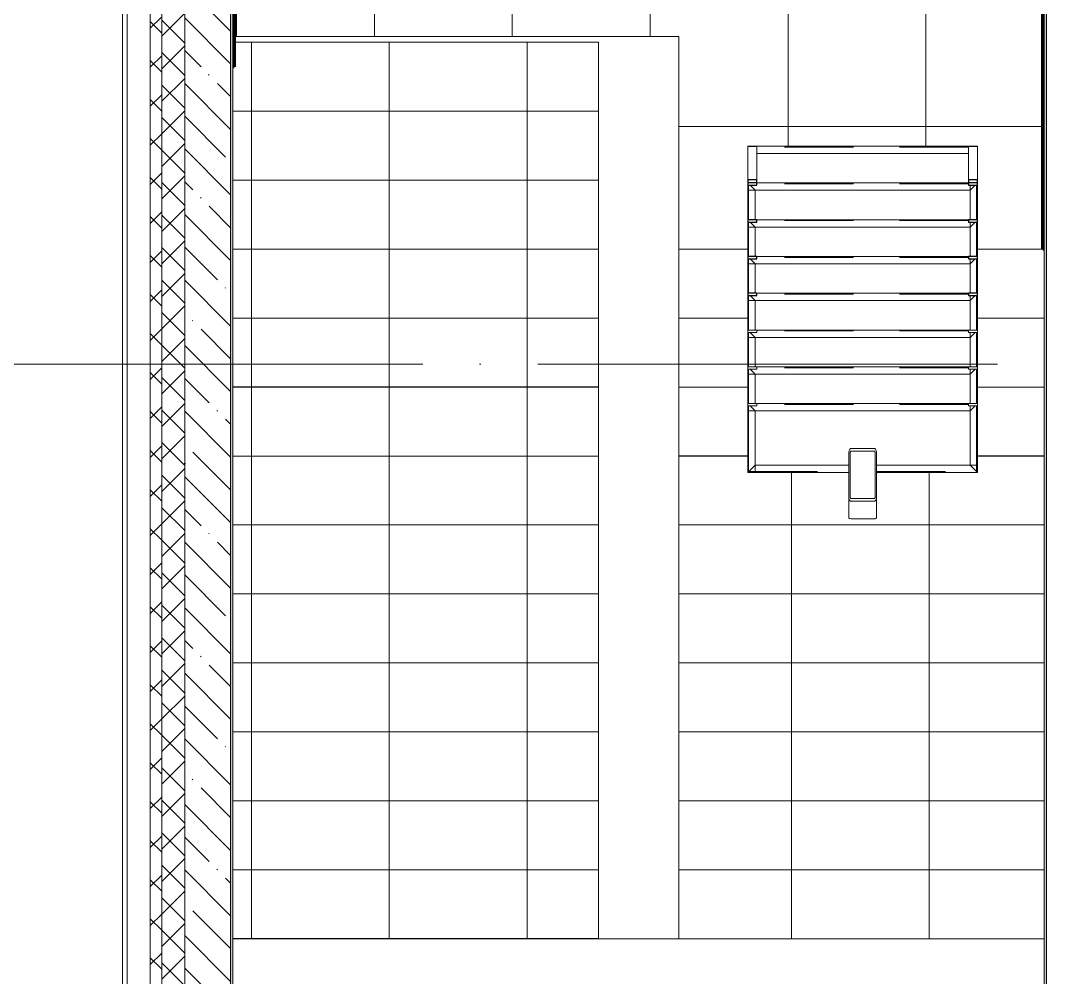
# Model space of a CAD drawing. Header units: millimetres. Extents: x 97 to 61947, y -4357 to 61202.
# Drawn here: x 42696 to 47160, y 1456 to 5620 of the extents above; entities that cross this region are included whole.
import ezdxf

# ---------------------------------------------------------------- set-up
doc = ezdxf.new("R2010")
doc.units = ezdxf.units.MM
for name, pattern in [('ADSK_Линия сетки', [2500, 2000, -250, 0, -250]), ('ADSK_Невидимые', [500, 300, -200]), ('ADSK_Невидимые_2_', [500, 300, -200])]:
    doc.linetypes.add(name, pattern=pattern)
for name, color, linetype, lineweight in [('A-FLOR-____-OTLN', 192, 'Continuous', 9), ('A-FLOR-____-PATT', 8, 'Continuous', 9), ('A-GENM-____-HDLN', 13, 'ADSK_Невидимые_2_', 9), ('A-GENM-____-MCUT', 13, 'Continuous', 9), ('A-GENM-____-OTLN', 13, 'Continuous', 9), ('A-WALL-____-MCUT', 113, 'Continuous', 9), ('A-WALL-____-PATT', 111, 'Continuous', 9), ('A-WALL-FNSH-MCUT', 113, 'Continuous', 9), ('I-WALL-____-OTLN', 2, 'Continuous', 9), ('S-GRID-____-OTLN', 1, 'Continuous', 9), ('S-STRS-____-OTLN', 31, 'Continuous', 9)]:
    doc.layers.add(name, color=color, linetype=linetype, lineweight=lineweight)
pattern_1 = [(270, (136700, 1625), (600, 4e-14), []), (0, (136700, 1625), (0, 600), [])]
pattern_2 = [(90, (140250, 5525), (-600, 4e-14), []), (180, (140250, 5525), (7e-14, -600), [])]

# ---------------------------------------------------------------- blocks, each defined once
blk = doc.blocks.new('ОМ_Труба_ГОСТ 8639-82 - ОМ_Труба_ГОСТ 8639-82-25160815-О_АИ_ПП_12_600_Целиком')
at = {"layer": 'A-GENM-____-OTLN', "color": 250}
for p, q in [((139399, 3757.4), (139501, 3757.4)), ((139390, 3545.6), (139390, 3740.2)), ((139396, 3740.2), (139396, 3545.6)), ((139501, 3745.9), (139399, 3745.9)), ((139504, 3545.6), (139504, 3740.2)), ((139510, 3740.2), (139510, 3545.6)), ((139390, 3545.6), (139390, 3456.4)), ((139399, 3539.8), (139501, 3539.8)), ((139501, 3528.4), (139399, 3528.4)), ((139510, 3456.4), (139510, 3545.6)), ((139501, 3451.7), (139399, 3451.7))]:
    blk.add_line(p, q, dxfattribs=at)
at = {"layer": 'A-GENM-____-OTLN', "color": 250, "flags": 128}
for points in [[(139390, 3740.2), (139390.2, 3743.5), (139390.7, 3746.8), (139391.5, 3749.7), (139392.6, 3752.3), (139394, 3754.5), (139395.6, 3756.1), (139397.2, 3757), (139399, 3757.4)], [(139501, 3757.4), (139502.8, 3757), (139504.4, 3756.1), (139506, 3754.5), (139507.4, 3752.3), (139508.5, 3749.7), (139509.3, 3746.8), (139509.8, 3743.5), (139510, 3740.2)], [(139399, 3745.9), (139398.4, 3745.8), (139397.9, 3745.5), (139397.3, 3744.9), (139396.9, 3744.2), (139396.5, 3743.4), (139396.2, 3742.4), (139396.1, 3741.3), (139396, 3740.2)], [(139504, 3740.2), (139503.9, 3741.3), (139503.8, 3742.4), (139503.5, 3743.4), (139503.1, 3744.2), (139502.7, 3744.9), (139502.1, 3745.5), (139501.6, 3745.8), (139501, 3745.9)], [(139399, 3528.4), (139397.2, 3528.7), (139395.6, 3529.7), (139394, 3531.3), (139392.6, 3533.4), (139391.5, 3536), (139390.7, 3539), (139390.2, 3542.2), (139390, 3545.6)], [(139396, 3545.6), (139396.1, 3544.5), (139396.2, 3543.4), (139396.5, 3542.4), (139396.9, 3541.5), (139397.3, 3540.8), (139397.9, 3540.3), (139398.4, 3540), (139399, 3539.8)], [(139510, 3545.6), (139509.8, 3542.2), (139509.3, 3539), (139508.5, 3536), (139507.4, 3533.4), (139506, 3531.3), (139504.4, 3529.7), (139502.8, 3528.7), (139501, 3528.4)], [(139501, 3539.8), (139501.6, 3540), (139502.1, 3540.3), (139502.7, 3540.8), (139503.1, 3541.5), (139503.5, 3542.4), (139503.8, 3543.4), (139503.9, 3544.5), (139504, 3545.6)]]:
    blk.add_lwpolyline(points, dxfattribs=at)
at = {"layer": 'A-GENM-____-OTLN', "color": 250}
for centre, start_param, end_param in [((139399, 3456.4), 0, 1.570796), ((139501, 3456.4), 1.570796, 3.141593)]:
    blk.add_ellipse(centre, major_axis=(-9, 0), ratio=0.524097, start_param=start_param, end_param=end_param, dxfattribs=at)
blk = doc.blocks.new('ОМ_Уголок_ГОСТ 8509-93 - ОМ_Уголок_ГОСТ 8509-93-25102386-О_АИ_ПП_12_600_Целиком')
at = {"layer": 'A-GENM-____-HDLN', "color": 250, "linetype": 'ADSK_Невидимые'}
for p, q in [((4, -4), (440, -4)), ((560, -4), (996, -4))]:
    blk.add_line(p, q, dxfattribs=at)
at = {"layer": 'A-GENM-____-OTLN', "color": 250}
for p, q in [((440, 0), (0, 0)), ((32, -32), (0, 0)), ((32, -32), (440, -32)), ((1000, 0), (560, 0)), ((560, -32), (1000, -32)), ((1000, -32), (1000, 0))]:
    blk.add_line(p, q, dxfattribs=at)
blk = doc.blocks.new('ОМ_Уголок_ГОСТ 8509-93 - ОМ_Уголок_ГОСТ 8509-93-V26-О_АИ_ПП_12_600_Целиком')
at = {"layer": 'A-GENM-____-HDLN', "color": 250, "linetype": 'ADSK_Невидимые'}
blk.add_line((40, -4), (960, -4), dxfattribs=at)
at = {"layer": 'A-GENM-____-OTLN', "color": 250}
for p, q in [((32, -32), (10, -10)), ((32, -32), (1000, -32)), ((960, 0), (40, 0)), ((1000, -32), (1000, -10))]:
    blk.add_line(p, q, dxfattribs=at)
blk = doc.blocks.new('ОМ_Уголок_ГОСТ 8509-93 - ОМ_Уголок_ГОСТ 8509-93-25102387-О_АИ_ПП_12_600_Целиком')
at = {"layer": 'A-GENM-____-HDLN', "color": 250, "linetype": 'ADSK_Невидимые'}
blk.add_line((10, -4), (296, -4), dxfattribs=at)
at = {"layer": 'A-GENM-____-OTLN', "color": 250}
for p, q in [((300, 0), (10, 0)), ((32, -32), (10, -10)), ((32, -32), (300, -32)), ((300, -32), (300, 0))]:
    blk.add_line(p, q, dxfattribs=at)
blk = doc.blocks.new('ОМ_Уголок_ГОСТ 8509-93 - ОМ_Уголок_ГОСТ 8509-93-V27-О_АИ_ПП_12_600_Целиком')
at = {"layer": 'A-GENM-____-HDLN', "color": 250, "linetype": 'ADSK_Невидимые'}
blk.add_line((4, -4), (290, -4), dxfattribs=at)
at = {"layer": 'A-GENM-____-OTLN', "color": 250}
for p, q in [((290, 0), (0, 0)), ((32, -32), (0, 0)), ((32, -32), (290, -32))]:
    blk.add_line(p, q, dxfattribs=at)
blk = doc.blocks.new('ОМ_Уголок_ГОСТ 8509-93 - ОМ_Уголок_ГОСТ 8509-93-V28-О_АИ_ПП_12_600_Целиком')
at = {"layer": 'A-GENM-____-HDLN', "color": 250, "linetype": 'ADSK_Невидимые'}
blk.add_line((10, -4), (160, -4), dxfattribs=at)
at = {"layer": 'A-GENM-____-OTLN', "color": 250}
for p, q in [((160, 0), (10, 0)), ((32, -32), (10, -10)), ((32, -32), (160, -32))]:
    blk.add_line(p, q, dxfattribs=at)
blk = doc.blocks.new('ОМ_Уголок_ГОСТ 8509-93 - ОМ_Уголок_ГОСТ 8509-93-V29-О_АИ_ПП_12_600_Целиком')
at = {"layer": 'A-GENM-____-HDLN', "color": 250, "linetype": 'ADSK_Невидимые'}
blk.add_line((140, -4), (290, -4), dxfattribs=at)
at = {"layer": 'A-GENM-____-OTLN', "color": 250}
for p, q in [((290, 0), (140, 0)), ((140, -32), (290, -32))]:
    blk.add_line(p, q, dxfattribs=at)
blk = doc.blocks.new('ОМ_Уголок_ГОСТ 8509-93 - ОМ_Уголок_ГОСТ 8509-93-V30-О_АИ_ПП_12_600_Целиком')
at = {"layer": 'A-GENM-____-HDLN', "color": 250, "linetype": 'ADSK_Невидимые'}
blk.add_line((40, -4), (960, -4), dxfattribs=at)
at = {"layer": 'A-GENM-____-OTLN', "color": 250}
for p, q in [((960, 0), (40, 0)), ((40, -32), (960, -32))]:
    blk.add_line(p, q, dxfattribs=at)
blk = doc.blocks.new('ОМ_Уголок_ГОСТ 8509-93 - ОМ_Уголок_ГОСТ 8509-93-V31-О_АИ_ПП_12_600_Целиком')
at = {"layer": 'A-GENM-____-HDLN', "color": 250, "linetype": 'ADSK_Невидимые'}
blk.add_line((157.7, -4), (160, -4), dxfattribs=at)
at = {"layer": 'A-GENM-____-OTLN', "color": 250}
for p, q in [((160, 0), (157.7, 0)), ((157.7, -32), (160, -32))]:
    blk.add_line(p, q, dxfattribs=at)
blk = doc.blocks.new('ОМ_Уголок_ГОСТ 8509-93 - ОМ_Уголок_ГОСТ 8509-93-V32-О_АИ_ПП_12_600_Целиком')
at = {"layer": 'A-GENM-____-HDLN', "color": 250, "linetype": 'ADSK_Невидимые'}
blk.add_line((140, -4), (142.3, -4), dxfattribs=at)
at = {"layer": 'A-GENM-____-OTLN', "color": 250}
for p, q in [((142.3, 0), (140, 0)), ((140, -32), (142.3, -32))]:
    blk.add_line(p, q, dxfattribs=at)
blk = doc.blocks.new('ОМ_Полоса_Трапеция прямоугольная_Прокат_ГОСТ 103-2006 - ОМ_Полоса_Трапеция прямоугольная_Прокат_ГОСТ 103-2006-25167889-О_АИ_ПП_12_600_Целиком')
at = {"layer": 'A-GENM-____-OTLN', "color": 250}
for p, q in [((137230, 54857.9), (137270, 54857.9)), ((137230, 54847.9), (137230, 54857.9)), ((137270, 54847.9), (137230, 54847.9)), ((137270, 54857.9), (137270, 54847.9))]:
    blk.add_line(p, q, dxfattribs=at)
blk = doc.blocks.new('ОМ_Полоса_Трапеция прямоугольная_Прокат_ГОСТ 103-2006 - ОМ_Полоса_Трапеция прямоугольная_Прокат_ГОСТ 103-2006-V12-О_АИ_ПП_12_600_Целиком')
at = {"layer": 'A-GENM-____-MCUT', "color": 130, "lineweight": 25}
for p, q in [((137270, 54377.9), (137230, 54377.9)), ((137230, 54377.9), (137230, 54367.9)), ((137270, 54367.9), (137270, 54377.9)), ((137230, 54367.9), (137270, 54367.9))]:
    blk.add_line(p, q, dxfattribs=at)
blk = doc.blocks.new('ОМ_Полоса_Трапеция прямоугольная_Прокат_ГОСТ 103-2006 - ОМ_Полоса_Трапеция прямоугольная_Прокат_ГОСТ 103-2006-V13-О_АИ_ПП_12_600_Целиком')
at = {"layer": 'A-GENM-____-MCUT', "color": 130, "lineweight": 25}
for p, q in [((137270, 54217.9), (137230, 54217.9)), ((137230, 54217.9), (137230, 54207.9)), ((137230, 54207.9), (137270, 54207.9)), ((137270, 54207.9), (137270, 54217.9))]:
    blk.add_line(p, q, dxfattribs=at)
blk = doc.blocks.new('ОМ_Полоса_Трапеция прямоугольная_Прокат_ГОСТ 103-2006 - ОМ_Полоса_Трапеция прямоугольная_Прокат_ГОСТ 103-2006-V14-О_АИ_ПП_12_600_Целиком')
at = {"layer": 'A-GENM-____-MCUT', "color": 130, "lineweight": 25}
for p, q in [((137270, 54057.9), (137230, 54057.9)), ((137230, 54057.9), (137230, 54047.9)), ((137230, 54047.9), (137270, 54047.9)), ((137270, 54047.9), (137270, 54057.9))]:
    blk.add_line(p, q, dxfattribs=at)
blk = doc.blocks.new('ОМ_Полоса_Трапеция прямоугольная_Прокат_ГОСТ 103-2006 - ОМ_Полоса_Трапеция прямоугольная_Прокат_ГОСТ 103-2006-V15-О_АИ_ПП_12_600_Целиком')
at = {"layer": 'A-GENM-____-MCUT', "color": 130, "lineweight": 25}
for p, q in [((137270, 53897.9), (137230, 53897.9)), ((137230, 53897.9), (137230, 53887.9)), ((137230, 53887.9), (137270, 53887.9)), ((137270, 53887.9), (137270, 53897.9))]:
    blk.add_line(p, q, dxfattribs=at)
blk = doc.blocks.new('ОМ_Полоса_Прокат_ГОСТ 103-2006 - ОМ_Полоса_Прокат_ГОСТ 103-2006-25164144-О_АИ_ПП_12_600_Целиком')
at = {"layer": 'A-GENM-____-OTLN', "color": 250}
for p, q in [((137230, 53729.4), (137230, 53727.9)), ((137230, 53727.9), (137270, 53727.9)), ((137270, 53727.9), (137270, 53729.4))]:
    blk.add_line(p, q, dxfattribs=at)
blk = doc.blocks.new('ОМ_Полоса_Прокат_ГОСТ 103-2006 - ОМ_Полоса_Прокат_ГОСТ 103-2006-37318159-О_АИ_ПП_12_600_Целиком')
at = {"layer": 'A-GENM-____-MCUT', "color": 130, "lineweight": 25}
for p, q in [((137270, 53885.6), (137230, 53885.6)), ((137230, 53885.6), (137230, 53873.8)), ((137270, 53873.8), (137270, 53885.6)), ((137230, 53873.8), (137270, 53873.8))]:
    blk.add_line(p, q, dxfattribs=at)
at = {"layer": 'A-GENM-____-OTLN', "color": 250}
for p, q in [((137230, 53729.4), (137230, 53873.8)), ((137270, 53873.8), (137270, 53729.4)), ((137270, 53729.4), (137230, 53729.4))]:
    blk.add_line(p, q, dxfattribs=at)
blk = doc.blocks.new('ОМ_Полоса_Трапеция прямоугольная_Прокат_ГОСТ 103-2006 - ОМ_Полоса_Трапеция прямоугольная_Прокат_ГОСТ 103-2006-25167845-О_АИ_ПП_12_600_Целиком')
at = {"layer": 'A-GENM-____-OTLN', "color": 250}
for p, q in [((138190, 54847.9), (138190, 54857.9)), ((138190, 54857.9), (138230, 54857.9)), ((138230, 54847.9), (138190, 54847.9)), ((138230, 54857.9), (138230, 54847.9))]:
    blk.add_line(p, q, dxfattribs=at)
blk = doc.blocks.new('ОМ_Полоса_Трапеция прямоугольная_Прокат_ГОСТ 103-2006 - ОМ_Полоса_Трапеция прямоугольная_Прокат_ГОСТ 103-2006-V8-О_АИ_ПП_12_600_Целиком')
at = {"layer": 'A-GENM-____-MCUT', "color": 130, "lineweight": 25}
for p, q in [((138190, 54377.9), (138190, 54367.9)), ((138230, 54377.9), (138190, 54377.9)), ((138230, 54367.9), (138230, 54377.9)), ((138190, 54367.9), (138230, 54367.9))]:
    blk.add_line(p, q, dxfattribs=at)
blk = doc.blocks.new('ОМ_Полоса_Трапеция прямоугольная_Прокат_ГОСТ 103-2006 - ОМ_Полоса_Трапеция прямоугольная_Прокат_ГОСТ 103-2006-V9-О_АИ_ПП_12_600_Целиком')
at = {"layer": 'A-GENM-____-MCUT', "color": 130, "lineweight": 25}
for p, q in [((138190, 54217.9), (138190, 54207.9)), ((138230, 54217.9), (138190, 54217.9)), ((138190, 54207.9), (138230, 54207.9)), ((138230, 54207.9), (138230, 54217.9))]:
    blk.add_line(p, q, dxfattribs=at)
blk = doc.blocks.new('ОМ_Полоса_Трапеция прямоугольная_Прокат_ГОСТ 103-2006 - ОМ_Полоса_Трапеция прямоугольная_Прокат_ГОСТ 103-2006-V10-О_АИ_ПП_12_600_Целиком')
at = {"layer": 'A-GENM-____-MCUT', "color": 130, "lineweight": 25}
for p, q in [((138190, 54057.9), (138190, 54047.9)), ((138230, 54057.9), (138190, 54057.9)), ((138190, 54047.9), (138230, 54047.9)), ((138230, 54047.9), (138230, 54057.9))]:
    blk.add_line(p, q, dxfattribs=at)
blk = doc.blocks.new('ОМ_Полоса_Трапеция прямоугольная_Прокат_ГОСТ 103-2006 - ОМ_Полоса_Трапеция прямоугольная_Прокат_ГОСТ 103-2006-V11-О_АИ_ПП_12_600_Целиком')
at = {"layer": 'A-GENM-____-MCUT', "color": 130, "lineweight": 25}
for p, q in [((138190, 53897.9), (138190, 53887.9)), ((138230, 53897.9), (138190, 53897.9)), ((138190, 53887.9), (138230, 53887.9)), ((138230, 53887.9), (138230, 53897.9))]:
    blk.add_line(p, q, dxfattribs=at)
blk = doc.blocks.new('ОМ_Полоса_Прокат_ГОСТ 103-2006 - ОМ_Полоса_Прокат_ГОСТ 103-2006-25164100-О_АИ_ПП_12_600_Целиком')
at = {"layer": 'A-GENM-____-OTLN', "color": 250}
for p, q in [((138190, 53729.4), (138190, 53727.9)), ((138190, 53727.9), (138230, 53727.9)), ((138230, 53727.9), (138230, 53729.4))]:
    blk.add_line(p, q, dxfattribs=at)
blk = doc.blocks.new('ОМ_Полоса_Прокат_ГОСТ 103-2006 - ОМ_Полоса_Прокат_ГОСТ 103-2006-37318203-О_АИ_ПП_12_600_Целиком')
at = {"layer": 'A-GENM-____-MCUT', "color": 130, "lineweight": 25}
for p, q in [((138190, 53885.6), (138190, 53873.8)), ((138230, 53885.6), (138190, 53885.6)), ((138230, 53873.8), (138230, 53885.6)), ((138190, 53873.8), (138230, 53873.8))]:
    blk.add_line(p, q, dxfattribs=at)
at = {"layer": 'A-GENM-____-OTLN', "color": 250}
for p, q in [((138190, 53729.4), (138190, 53873.8)), ((138230, 53873.8), (138230, 53729.4)), ((138230, 53729.4), (138190, 53729.4))]:
    blk.add_line(p, q, dxfattribs=at)
blk = doc.blocks.new('0083_СОШ675_АР_R22_rvt-1-О_АИ_ПП_12_600_Целиком')
at = {"layer": 'A-WALL-____-PATT', "lineweight": 5}
h = blk.add_hatch(dxfattribs=at)
h.set_pattern_fill('FP_16', color=50, style=0, pattern_type=2)
h.set_pattern_definition([(135, (0, 0), (-84.85281, -84.85281), []), (225, (0, 0), (84.85281, -84.85281), [])])
h.paths.add_polyline_path([(136400, -275), (136400, 7725.1), (136350, 7725.1), (136350, -275)])
h.paths.add_polyline_path([(136350, 8625.1), (136400, 8625.1), (136400, 9925), (136350, 9925), (136350, 8745.6)])
h.paths.add_polyline_path([(136350, 10225), (136400, 10225), (136400, 10695), (136350, 10695), (136350, 10375)])
h.paths.add_polyline_path([(136400, 12495), (136400, 12495.4), (136400, 23551), (136350, 23551), (136350, 12495)])
h.paths.add_polyline_path([(136350, 23614), (136400, 23614), (136400, 24176), (136350, 24176), (136350, 23744.8)])
h.paths.add_polyline_path([(136400, 24239), (136400, 25245.2), (136350, 25245.2), (136350, 24239), (136353.9, 24239)])
h.paths.add_polyline_path([(136350, 27045.2), (136400, 27045.2), (136400, 46080.3), (136350, 46080.3), (136350, 27494.6)])
h.paths.add_polyline_path([(136400, 47880.3), (136400, 50520), (136350, 50520), (136350, 47880.3)])
h.paths.add_polyline_path([(136400, 52320), (136400, 53326), (136350, 53326), (136350, 52320)])
h.paths.add_polyline_path([(136350, 53389), (136400, 53389), (136400, 53951), (136350, 53951), (136350, 53743.3)])
h.paths.add_polyline_path([(136350, 54014), (136400, 54014), (136400, 59125), (136350, 59125), (136350, 54212)])
h = blk.add_hatch(dxfattribs=at)
h.set_pattern_fill('FP_17', color=50, style=0, pattern_type=2)
h.set_pattern_definition([(45, (0, 0), (-70.71068, 70.71068), []), (135, (0, 0), (-70.71068, -70.71068), [])])
h.paths.add_polyline_path([(136400, -175), (136500, -175), (136500, 7725.1), (136400, 7725.1), (136400, 3120.9)])
h.paths.add_polyline_path([(136400, 8625.1), (136500, 8625.1), (136500, 10025), (136400, 10025), (136400, 8745.6)])
h.paths.add_polyline_path([(136400, 10225), (136500, 10225), (136500, 10695), (136400, 10695), (136400, 10620.5)])
h.paths.add_polyline_path([(136500, 12495), (136500, 23545), (136437.1, 23545), (136437.1, 23548.7), (136439.4, 23551), (136400, 23551), (136400, 12495)])
h.paths.add_polyline_path([(136485.1, 23551), (136490.6, 23551.9), (136493.1, 23554.5), (136494.1, 23558), (136493.6, 23578.3), (136485.1, 23578.3), (136485.1, 23551.2)])
h.paths.add_polyline_path([(136485.1, 23589), (136494.1, 23589.7), (136494.1, 23605.7), (136496.4, 23608), (136500, 23608), (136500, 24182), (136496.4, 24182), (136494.1, 24184.3), (136494.1, 24200.3), (136485.1, 24200.3), (136485.1, 24176), (136400, 24176), (136400, 23614), (136485.1, 23614), (136485.1, 23589.7)])
h.paths.add_polyline_path([(136485.1, 24211), (136494.1, 24211.7), (136493.1, 24235.5), (136490.6, 24238.1), (136487.1, 24239), (136485.1, 24238.8), (136485.1, 24211.7)])
h.paths.add_polyline_path([(136415.7, 24239), (136439.4, 24239), (136437.1, 24241.3), (136437.1, 24245), (136500, 24245), (136500, 25245.2), (136400, 25245.2), (136400, 24239)])
h.paths.add_polyline_path([(136400, 27045.2), (136500, 27045.2), (136500, 28125), (136400, 28125), (136400, 27494.6)])
h.paths.add_polyline_path([(136500, 28325), (136500, 46080.3), (136400, 46080.3), (136400, 28325)])
h.paths.add_polyline_path([(136500, 47880.3), (136500, 50520), (136400, 50520), (136400, 47880.3)])
h.paths.add_polyline_path([(136400, 52320), (136500, 52320), (136500, 53320), (136437, 53320), (136437, 53323.7), (136439.3, 53326), (136400, 53326), (136400, 52805.8)])
h.paths.add_polyline_path([(136485, 53326), (136490.5, 53326.9), (136493.1, 53329.5), (136494, 53333), (136493.8, 53353.3), (136485, 53353.3), (136485, 53326.2)])
h.paths.add_polyline_path([(136490, 53364), (136490, 53364.7), (136494, 53364.7), (136494, 53380.7), (136496.3, 53383), (136500, 53383), (136500, 53957), (136496.3, 53957), (136494, 53959.3), (136494, 53975.3), (136485, 53975.3), (136485, 53951), (136400, 53951), (136400, 53389), (136485, 53389), (136485, 53364)])
h.paths.add_polyline_path([(136485, 53986), (136494, 53986.7), (136493.1, 54010.5), (136490.5, 54013.1), (136487, 54014), (136485, 54013.8), (136485, 53986.7)])
h.paths.add_polyline_path([(136400, 54014), (136439.3, 54014), (136437, 54016.3), (136437, 54020), (136500, 54020), (136500, 59075), (136400, 59075), (136400, 54094.8)])
h = blk.add_hatch(dxfattribs=at)
h.set_pattern_fill('FP_7', color=50, style=0, pattern_type=2)
h.set_pattern_definition([(135, (0, 0), (-142.5612, -142.5612), []), (135, (142.56, 0), (-142.5612, -142.5612), [252.016, -50.403, 3.353, -47.05])])
h.paths.add_polyline_path([(136700, 25), (136700, 7725.1), (136500, 7725.1), (136500, 25)])
h.paths.add_polyline_path([(136700, 8625.1), (136700, 10025), (136500, 10025), (136500, 8625.1)])
h.paths.add_polyline_path([(136500, 10425), (136700, 10425), (136700, 10695), (136500, 10695), (136500, 10620.5)])
h.paths.add_polyline_path([(136700, 12495), (136700, 13000), (136500, 13000), (136500, 12495)])
at = {"layer": 'S-STRS-____-OTLN', "lineweight": 5}
h = blk.add_hatch(dxfattribs=at)
h.set_pattern_fill('FP_13', color=256, style=0, pattern_type=2)
h.set_pattern_definition(pattern_1)
h.paths.add_polyline_path([(138300, 5225), (138300, 5525), (136715, 5525), (136715, 5418.5), (136710, 5418.5), (136710, 5225), (138292.8, 5225)])
h = blk.add_hatch(dxfattribs=at)
h.set_pattern_fill('FP_13', color=256, style=0, pattern_type=2)
h.set_pattern_definition(pattern_1)
h.paths.add_polyline_path([(136710, 4925), (138300, 4925), (138300, 5225), (136710, 5225)])
h = blk.add_hatch(dxfattribs=at)
h.set_pattern_fill('FP_13', color=256, style=0, pattern_type=2)
h.set_pattern_definition(pattern_1)
h.paths.add_polyline_path([(138292.8, 4625), (138300, 4625), (138300, 4925), (136710, 4925), (136710, 4625)])
h = blk.add_hatch(dxfattribs=at)
h.set_pattern_fill('FP_13', color=256, style=0, pattern_type=2)
h.set_pattern_definition(pattern_1)
h.paths.add_polyline_path([(138300, 4325), (138300, 4625), (136710, 4625), (136710, 4325), (138292.8, 4325)])
h = blk.add_hatch(dxfattribs=at)
h.set_pattern_fill('FP_14', color=256, style=0, pattern_type=2)
h.set_pattern_definition(pattern_2)
h.paths.add_polyline_path([(138650, 4325), (138950, 4325), (138950, 4625), (138650, 4625), (138650, 4422.9)])
h.paths.add_polyline_path([(140240, 4325), (140240, 4625), (139950, 4625), (139950, 4325)])
h = blk.add_hatch(dxfattribs=at)
h.set_pattern_fill('FP_13', color=256, style=0, pattern_type=2)
h.set_pattern_definition(pattern_1)
h.paths.add_polyline_path([(136710, 4025), (138300, 4025), (138300, 4325), (136710, 4325)])
h = blk.add_hatch(dxfattribs=at)
h.set_pattern_fill('FP_14', color=256, style=0, pattern_type=2)
h.set_pattern_definition(pattern_2)
h.paths.add_polyline_path([(138650, 4025), (138950, 4025), (138950, 4325), (138650, 4325), (138650, 4058.3)])
h.paths.add_polyline_path([(139950, 4025), (140240, 4025), (140240, 4325), (139950, 4325), (139950, 4058.3)])
h = blk.add_hatch(dxfattribs=at)
h.set_pattern_fill('FP_13', color=256, style=0, pattern_type=2)
h.set_pattern_definition(pattern_1)
h.paths.add_polyline_path([(138292.8, 3725), (138300, 3725), (138300, 4025), (136710, 4025), (136710, 3725)])
h = blk.add_hatch(dxfattribs=at)
h.set_pattern_fill('FP_14', color=256, style=0, pattern_type=2)
h.set_pattern_definition(pattern_2)
h.paths.add_polyline_path([(138650, 3725), (138950, 3725), (138950, 4025), (138650, 4025), (138650, 3812.9)])
h.paths.add_polyline_path([(139950, 3725), (140240, 3725), (140240, 4025), (139950, 4025), (139950, 3812.9)])
h = blk.add_hatch(dxfattribs=at)
h.set_pattern_fill('FP_13', color=256, style=0, pattern_type=2)
h.set_pattern_definition(pattern_1)
h.paths.add_polyline_path([(138300, 3425), (138300, 3725), (136710, 3725), (136710, 3425), (138292.8, 3425)])
h = blk.add_hatch(dxfattribs=at)
h.set_pattern_fill('FP_14', color=256, style=0, pattern_type=2)
h.set_pattern_definition(pattern_2)
h.paths.add_polyline_path([(139396.7, 3425), (140240, 3425), (140240, 3725), (139950, 3725), (139950, 3652.9), (139510, 3652.9), (139509.3, 3454.7), (139507.4, 3453.1), (139501, 3451.7), (139396.7, 3451.7)])
h.paths.add_polyline_path([(138650, 3425), (139396.7, 3425), (139395.6, 3452.1), (139391.2, 3454.1), (139390, 3456.4), (139390, 3652.9), (138950, 3652.9), (138950, 3725), (138650, 3725), (138650, 3652.9)])
h = blk.add_hatch(dxfattribs=at)
h.set_pattern_fill('FP_13', color=256, style=0, pattern_type=2)
h.set_pattern_definition(pattern_1)
h.paths.add_polyline_path([(136710, 3125), (138300, 3125), (138300, 3425), (136710, 3425)])
h = blk.add_hatch(dxfattribs=at)
h.set_pattern_fill('FP_14', color=256, style=0, pattern_type=2)
h.set_pattern_definition(pattern_2)
h.paths.add_polyline_path([(138650, 3125), (140240, 3125), (140240, 3425), (138650, 3425)])
h = blk.add_hatch(dxfattribs=at)
h.set_pattern_fill('FP_13', color=256, style=0, pattern_type=2)
h.set_pattern_definition(pattern_1)
h.paths.add_polyline_path([(138300, 2825), (138300, 3125), (136710, 3125), (136710, 2825), (138292.8, 2825)])
h = blk.add_hatch(dxfattribs=at)
h.set_pattern_fill('FP_14', color=256, style=0, pattern_type=2)
h.set_pattern_definition(pattern_2)
h.paths.add_polyline_path([(140240, 2825), (140240, 3125), (138650, 3125), (138650, 2825)])
h = blk.add_hatch(dxfattribs=at)
h.set_pattern_fill('FP_13', color=256, style=0, pattern_type=2)
h.set_pattern_definition(pattern_1)
h.paths.add_polyline_path([(138300, 2525), (138300, 2825), (136710, 2825), (136710, 2525), (138292.8, 2525)])
h = blk.add_hatch(dxfattribs=at)
h.set_pattern_fill('FP_14', color=256, style=0, pattern_type=2)
h.set_pattern_definition(pattern_2)
h.paths.add_polyline_path([(140240, 2525), (140240, 2825), (138650, 2825), (138650, 2525)])
h = blk.add_hatch(dxfattribs=at)
h.set_pattern_fill('FP_13', color=256, style=0, pattern_type=2)
h.set_pattern_definition(pattern_1)
h.paths.add_polyline_path([(136710, 2225), (138300, 2225), (138300, 2525), (136710, 2525)])
h = blk.add_hatch(dxfattribs=at)
h.set_pattern_fill('FP_14', color=256, style=0, pattern_type=2)
h.set_pattern_definition(pattern_2)
h.paths.add_polyline_path([(138650, 2225), (140240, 2225), (140240, 2525), (138650, 2525)])
h = blk.add_hatch(dxfattribs=at)
h.set_pattern_fill('FP_13', color=256, style=0, pattern_type=2)
h.set_pattern_definition(pattern_1)
h.paths.add_polyline_path([(138300, 1925), (138300, 2225), (136710, 2225), (136710, 1925), (138292.8, 1925)])
h = blk.add_hatch(dxfattribs=at)
h.set_pattern_fill('FP_14', color=256, style=0, pattern_type=2)
h.set_pattern_definition(pattern_2)
h.paths.add_polyline_path([(138650, 1925), (140240, 1925), (140240, 2225), (138650, 2225)])
h = blk.add_hatch(dxfattribs=at)
h.set_pattern_fill('FP_13', color=256, style=0, pattern_type=2)
h.set_pattern_definition(pattern_1)
h.paths.add_polyline_path([(138300, 1625), (138300, 1925), (136710, 1925), (136710, 1625), (138292.8, 1625)])
h = blk.add_hatch(dxfattribs=at)
h.set_pattern_fill('FP_14', color=256, style=0, pattern_type=2)
h.set_pattern_definition(pattern_2)
h.paths.add_polyline_path([(140240, 1625), (140240, 1925), (138650, 1925), (138650, 1625)])
at = {"layer": 'A-WALL-____-MCUT', "color": 50, "lineweight": 5}
blk.add_line((136250, 7725.1), (136250, -175), dxfattribs=at)
at = {"layer": 'A-WALL-____-MCUT', "color": 90, "lineweight": 13}
for p, q in [((136350, 7725.1), (136350, -175)), ((136400, 7725.1), (136400, -175)), ((136500, 25), (136500, 7725.1)), ((136500, 7725.1), (136500, 25)), ((136700, 25), (136700, 7725.1))]:
    blk.add_line(p, q, dxfattribs=at)
at = {"layer": 'A-WALL-FNSH-MCUT', "color": 250}
blk.add_line((136230, 7725.1), (136230, -175), dxfattribs=at)
at = {"layer": 'S-STRS-____-OTLN', "color": 50, "lineweight": 5}
for p, q in [((136715, 5525), (138300, 5525)), ((138300, 5225), (138300, 5525)), ((136710, 5225), (138300, 5225)), ((136710, 5225), (138300, 5225)), ((138300, 4925), (138300, 5225)), ((136710, 4925), (138300, 4925)), ((136710, 4925), (138300, 4925)), ((138300, 4625), (138300, 4925)), ((136710, 4625), (138300, 4625)), ((136710, 4625), (138300, 4625)), ((138300, 4325), (138300, 4625)), ((138650, 4625), (138650, 4325)), ((136710, 4325), (138300, 4325)), ((136710, 4325), (138300, 4325)), ((138300, 4025), (138300, 4325)), ((138650, 4325), (138650, 4025)), ((138950, 4325), (138650, 4325)), ((138950, 4325), (138650, 4325)), ((140240, 4325), (139950, 4325)), ((140240, 4325), (139950, 4325)), ((136710, 4025), (138300, 4025)), ((136710, 4025), (138300, 4025)), ((138300, 3725), (138300, 4025)), ((138650, 4025), (138650, 3725)), ((138950, 4025), (138650, 4025)), ((138950, 4025), (138650, 4025)), ((140240, 4025), (139950, 4025)), ((140240, 4025), (139950, 4025)), ((136710, 3725), (138300, 3725)), ((136710, 3725), (138300, 3725)), ((138300, 3425), (138300, 3725)), ((138650, 3725), (138650, 3425)), ((138950, 3725), (138650, 3725)), ((138950, 3725), (138650, 3725)), ((140240, 3725), (139950, 3725)), ((140240, 3725), (139950, 3725)), ((136710, 3425), (138300, 3425)), ((136710, 3425), (138300, 3425)), ((138300, 3125), (138300, 3425)), ((138650, 3425), (138650, 3125)), ((140240, 3425), (138650, 3425)), ((140240, 3425), (138650, 3425)), ((136710, 3125), (138300, 3125)), ((136710, 3125), (138300, 3125)), ((138300, 2825), (138300, 3125)), ((138650, 3125), (138650, 2825)), ((140240, 3125), (138650, 3125)), ((140240, 3125), (138650, 3125)), ((136710, 2825), (138300, 2825)), ((136710, 2825), (138300, 2825)), ((138300, 2525), (138300, 2825)), ((138650, 2825), (138650, 2525)), ((140240, 2825), (138650, 2825)), ((140240, 2825), (138650, 2825)), ((136710, 2525), (138300, 2525)), ((136710, 2525), (138300, 2525)), ((138300, 2225), (138300, 2525)), ((138650, 2525), (138650, 2225)), ((140240, 2525), (138650, 2525)), ((140240, 2525), (138650, 2525)), ((136710, 2225), (138300, 2225)), ((136710, 2225), (138300, 2225)), ((138300, 1925), (138300, 2225)), ((138650, 2225), (138650, 1925)), ((140240, 2225), (138650, 2225)), ((140240, 2225), (138650, 2225)), ((136710, 1925), (138300, 1925)), ((136710, 1925), (138300, 1925)), ((138300, 1625), (138300, 1925)), ((138650, 1925), (138650, 1625)), ((140240, 1925), (138650, 1925)), ((140240, 1925), (138650, 1925)), ((136710, 1625), (138300, 1625)), ((136710, 1625), (138300, 1625)), ((138650, 1625), (138300, 1625)), ((140240, 1625), (138650, 1625)), ((140240, 1625), (138650, 1625))]:
    blk.add_line(p, q, dxfattribs=at)
at = {"layer": 'A-GENM-____-OTLN', "color": 250, "lineweight": 9, "rotation": 180}
for name, p in [('ОМ_Полоса_Прокат_ГОСТ 103-2006 - ОМ_Полоса_Прокат_ГОСТ 103-2006-25164100-О_АИ_ПП_12_600_Целиком', (277180, 58800.8)), ('ОМ_Полоса_Прокат_ГОСТ 103-2006 - ОМ_Полоса_Прокат_ГОСТ 103-2006-37318203-О_АИ_ПП_12_600_Целиком', (277180, 58800.8)), ('ОМ_Полоса_Прокат_ГОСТ 103-2006 - ОМ_Полоса_Прокат_ГОСТ 103-2006-25164144-О_АИ_ПП_12_600_Целиком', (277180, 58800.8)), ('ОМ_Полоса_Прокат_ГОСТ 103-2006 - ОМ_Полоса_Прокат_ГОСТ 103-2006-37318159-О_АИ_ПП_12_600_Целиком', (277180, 58800.8)), ('ОМ_Полоса_Трапеция прямоугольная_Прокат_ГОСТ 103-2006 - ОМ_Полоса_Трапеция прямоугольная_Прокат_ГОСТ 103-2006-V11-О_АИ_ПП_12_600_Целиком', (277180, 58800.8)), ('ОМ_Полоса_Трапеция прямоугольная_Прокат_ГОСТ 103-2006 - ОМ_Полоса_Трапеция прямоугольная_Прокат_ГОСТ 103-2006-V15-О_АИ_ПП_12_600_Целиком', (277180, 58800.8)), ('ОМ_Полоса_Трапеция прямоугольная_Прокат_ГОСТ 103-2006 - ОМ_Полоса_Трапеция прямоугольная_Прокат_ГОСТ 103-2006-V10-О_АИ_ПП_12_600_Целиком', (277180, 58800.8)), ('ОМ_Полоса_Трапеция прямоугольная_Прокат_ГОСТ 103-2006 - ОМ_Полоса_Трапеция прямоугольная_Прокат_ГОСТ 103-2006-V14-О_АИ_ПП_12_600_Целиком', (277180, 58800.8)), ('ОМ_Полоса_Трапеция прямоугольная_Прокат_ГОСТ 103-2006 - ОМ_Полоса_Трапеция прямоугольная_Прокат_ГОСТ 103-2006-V9-О_АИ_ПП_12_600_Целиком', (277180, 58800.8)), ('ОМ_Полоса_Трапеция прямоугольная_Прокат_ГОСТ 103-2006 - ОМ_Полоса_Трапеция прямоугольная_Прокат_ГОСТ 103-2006-V13-О_АИ_ПП_12_600_Целиком', (277180, 58800.8)), ('ОМ_Полоса_Трапеция прямоугольная_Прокат_ГОСТ 103-2006 - ОМ_Полоса_Трапеция прямоугольная_Прокат_ГОСТ 103-2006-V8-О_АИ_ПП_12_600_Целиком', (277180, 58800.8)), ('ОМ_Полоса_Трапеция прямоугольная_Прокат_ГОСТ 103-2006 - ОМ_Полоса_Трапеция прямоугольная_Прокат_ГОСТ 103-2006-V12-О_АИ_ПП_12_600_Целиком', (277180, 58800.8)), ('ОМ_Полоса_Трапеция прямоугольная_Прокат_ГОСТ 103-2006 - ОМ_Полоса_Трапеция прямоугольная_Прокат_ГОСТ 103-2006-25167845-О_АИ_ПП_12_600_Целиком', (277180, 59120.8)), ('ОМ_Полоса_Трапеция прямоугольная_Прокат_ГОСТ 103-2006 - ОМ_Полоса_Трапеция прямоугольная_Прокат_ГОСТ 103-2006-25167889-О_АИ_ПП_12_600_Целиком', (277180, 59120.8)), ('ОМ_Полоса_Трапеция прямоугольная_Прокат_ГОСТ 103-2006 - ОМ_Полоса_Трапеция прямоугольная_Прокат_ГОСТ 103-2006-25167845-О_АИ_ПП_12_600_Целиком', (277180, 58960.8)), ('ОМ_Полоса_Трапеция прямоугольная_Прокат_ГОСТ 103-2006 - ОМ_Полоса_Трапеция прямоугольная_Прокат_ГОСТ 103-2006-25167889-О_АИ_ПП_12_600_Целиком', (277180, 58960.8)), ('ОМ_Полоса_Трапеция прямоугольная_Прокат_ГОСТ 103-2006 - ОМ_Полоса_Трапеция прямоугольная_Прокат_ГОСТ 103-2006-25167845-О_АИ_ПП_12_600_Целиком', (277180, 58800.8)), ('ОМ_Полоса_Трапеция прямоугольная_Прокат_ГОСТ 103-2006 - ОМ_Полоса_Трапеция прямоугольная_Прокат_ГОСТ 103-2006-25167889-О_АИ_ПП_12_600_Целиком', (277180, 58800.8))]:
    blk.add_blockref(name, p, dxfattribs=at)
at = {"layer": 'A-GENM-____-OTLN', "color": 250, "lineweight": 9, "extrusion": (0, 0, -1)}
for name, p in [('ОМ_Уголок_ГОСТ 8509-93 - ОМ_Уголок_ГОСТ 8509-93-V30-О_АИ_ПП_12_600_Целиком', (-139950, 5072.9)), ('ОМ_Уголок_ГОСТ 8509-93 - ОМ_Уголок_ГОСТ 8509-93-V26-О_АИ_ПП_12_600_Целиком', (-139950, 4912.9)), ('ОМ_Уголок_ГОСТ 8509-93 - ОМ_Уголок_ГОСТ 8509-93-V26-О_АИ_ПП_12_600_Целиком', (-139950, 4752.9)), ('ОМ_Уголок_ГОСТ 8509-93 - ОМ_Уголок_ГОСТ 8509-93-V26-О_АИ_ПП_12_600_Целиком', (-139950, 4592.9)), ('ОМ_Уголок_ГОСТ 8509-93 - ОМ_Уголок_ГОСТ 8509-93-V26-О_АИ_ПП_12_600_Целиком', (-139950, 4432.9)), ('ОМ_Уголок_ГОСТ 8509-93 - ОМ_Уголок_ГОСТ 8509-93-V26-О_АИ_ПП_12_600_Целиком', (-139950, 4272.9)), ('ОМ_Уголок_ГОСТ 8509-93 - ОМ_Уголок_ГОСТ 8509-93-V26-О_АИ_ПП_12_600_Целиком', (-139950, 4112.9)), ('ОМ_Уголок_ГОСТ 8509-93 - ОМ_Уголок_ГОСТ 8509-93-V26-О_АИ_ПП_12_600_Целиком', (-139950, 3952.9))]:
    blk.add_blockref(name, p, dxfattribs=at)
for name, p, rotation in [('ОМ_Уголок_ГОСТ 8509-93 - ОМ_Уголок_ГОСТ 8509-93-V31-О_АИ_ПП_12_600_Целиком', (-138950, 5072.9), 270.0000000000001), ('ОМ_Уголок_ГОСТ 8509-93 - ОМ_Уголок_ГОСТ 8509-93-V32-О_АИ_ПП_12_600_Целиком', (-139950, 4772.9), 89.99999999999987), ('ОМ_Уголок_ГОСТ 8509-93 - ОМ_Уголок_ГОСТ 8509-93-V28-О_АИ_ПП_12_600_Целиком', (-138950, 4912.9), 270.0000000000001), ('ОМ_Уголок_ГОСТ 8509-93 - ОМ_Уголок_ГОСТ 8509-93-V29-О_АИ_ПП_12_600_Целиком', (-139950, 4612.9), 89.99999999999987), ('ОМ_Уголок_ГОСТ 8509-93 - ОМ_Уголок_ГОСТ 8509-93-V28-О_АИ_ПП_12_600_Целиком', (-138950, 4752.9), 270.0000000000001), ('ОМ_Уголок_ГОСТ 8509-93 - ОМ_Уголок_ГОСТ 8509-93-V29-О_АИ_ПП_12_600_Целиком', (-139950, 4452.9), 89.99999999999987), ('ОМ_Уголок_ГОСТ 8509-93 - ОМ_Уголок_ГОСТ 8509-93-V28-О_АИ_ПП_12_600_Целиком', (-138950, 4592.9), 270.0000000000001), ('ОМ_Уголок_ГОСТ 8509-93 - ОМ_Уголок_ГОСТ 8509-93-V29-О_АИ_ПП_12_600_Целиком', (-139950, 4292.9), 89.99999999999987), ('ОМ_Уголок_ГОСТ 8509-93 - ОМ_Уголок_ГОСТ 8509-93-V28-О_АИ_ПП_12_600_Целиком', (-138950, 4432.9), 270.0000000000001), ('ОМ_Уголок_ГОСТ 8509-93 - ОМ_Уголок_ГОСТ 8509-93-V29-О_АИ_ПП_12_600_Целиком', (-139950, 4132.9), 89.99999999999987), ('ОМ_Уголок_ГОСТ 8509-93 - ОМ_Уголок_ГОСТ 8509-93-V28-О_АИ_ПП_12_600_Целиком', (-138950, 4272.9), 270.0000000000001), ('ОМ_Уголок_ГОСТ 8509-93 - ОМ_Уголок_ГОСТ 8509-93-V29-О_АИ_ПП_12_600_Целиком', (-139950, 3972.9), 89.99999999999987), ('ОМ_Уголок_ГОСТ 8509-93 - ОМ_Уголок_ГОСТ 8509-93-V28-О_АИ_ПП_12_600_Целиком', (-138950, 4112.9), 270.0000000000001), ('ОМ_Уголок_ГОСТ 8509-93 - ОМ_Уголок_ГОСТ 8509-93-V29-О_АИ_ПП_12_600_Целиком', (-139950, 3812.9), 89.99999999999987), ('ОМ_Уголок_ГОСТ 8509-93 - ОМ_Уголок_ГОСТ 8509-93-25102387-О_АИ_ПП_12_600_Целиком', (-138950, 3952.9), 270.0000000000001), ('ОМ_Уголок_ГОСТ 8509-93 - ОМ_Уголок_ГОСТ 8509-93-V27-О_АИ_ПП_12_600_Целиком', (-139950, 3652.9), 89.99999999999987), ('ОМ_Уголок_ГОСТ 8509-93 - ОМ_Уголок_ГОСТ 8509-93-25102386-О_АИ_ПП_12_600_Целиком', (-138950, 3652.9), 180)]:
    blk.add_blockref(name, p, dxfattribs=dict(at, rotation=rotation))
at = {"layer": 'A-GENM-____-OTLN', "color": 250, "lineweight": 9}
blk.add_blockref('ОМ_Труба_ГОСТ 8639-82 - ОМ_Труба_ГОСТ 8639-82-25160815-О_АИ_ПП_12_600_Целиком', (0, 0), dxfattribs=at)

msp = doc.modelspace()

# ---------------------------------------------------------------- hatches: boundary and pattern name
at = {"layer": 'A-FLOR-____-PATT'}
h = msp.add_hatch(dxfattribs=at)
h.set_pattern_fill('FP_31', color=256, style=0, pattern_type=2)
h.set_pattern_definition([(0, (45435.3, 4557.5), (0, 600), []), (90, (45435.3, 4557.5), (-600, 4e-14), [])])
h.paths.add_polyline_path([(45560.295771, 4624.999414), (45860.318278, 4624.999414), (45860.318278, 5072.88001), (46860.318278, 5072.88001), (46860.318278, 4624.999414), (47144.296357, 4625.998242), (47144.296357, 7107.5), (47150.295771, 7107.5), (47150.295771, 7109.999414), (47160.295771, 7109.999414), (47159.296357, 8749.999414), (47144.296357, 8749.999414), (47144.296357, 9035), (43625.318278, 9035), (43625.318278, 5549.999414), (45560.295771, 5549.999414), (45560.295771, 4627.88001)])
at = {"layer": 'A-WALL-____-PATT'}
h = msp.add_hatch(color=7, dxfattribs=at)
h.paths.add_polyline_path([(43620.318278, 35.000586), (43620.318278, 7725.059667), (43610.318278, 7725.059667), (43610.318278, 35.000586)])
h.paths.add_polyline_path([(43610.318278, 8625.059667), (43620.318278, 8625.059667), (43620.318278, 9050), (43610.318278, 9050), (43610.318278, 8745.587153)])
h = msp.add_hatch(color=7, dxfattribs=at)
h.paths.add_polyline_path([(47160.295771, 35.000586), (47160.295771, 7109.999414), (47150.295771, 7109.999414), (47150.295771, 35.000586)])
h.paths.add_polyline_path([(47160.295771, 8749.999414), (47160.295771, 9040), (47150.295771, 9040), (47150.295771, 8749.999414)])

# ---------------------------------------------------------------- linework, layer by layer
at = {"layer": 'A-FLOR-____-OTLN'}
for p, q in [((43625.318278, 5549.999414), (45560.295771, 5549.999414)), ((45560.295771, 5549.999414), (45560.295771, 4624.999414)), ((45560.295771, 4624.999414), (45860.318278, 4624.999414)), ((46860.318278, 4624.999414), (47150.295771, 4624.999414))]:
    msp.add_line(p, q, dxfattribs=at)
at = {"layer": 'A-WALL-____-MCUT', "color": 7}
for p, q in [((43610.318278, 7725.059667), (43610.318278, 25.000586)), ((43620.318278, 35.000586), (43620.318278, 7725.059667)), ((47150.295771, 7109.999414), (47150.295771, 35.000586)), ((47160.295771, 25.000586), (47160.295771, 7109.999414))]:
    msp.add_line(p, q, dxfattribs=at)
at = {"layer": 'I-WALL-____-OTLN', "color": 1, "lineweight": 90}
for p, q in [((43625.318278, 9040), (43625.318278, 5418.498828)), ((47144.296357, 4625.998242), (47144.296357, 7107.5)), ((43625.318278, 5418.498828), (43620.318278, 5418.498828)), ((47144.296357, 4625.998242), (47150.295771, 4625.998242))]:
    msp.add_line(p, q, dxfattribs=at)
at = {"layer": 'S-GRID-____-OTLN', "linetype": 'ADSK_Линия сетки'}
for p, q in [((43410.319278, -3557.475151), (43410.319278, 61202.00513)), ((61947.220678, 4125.11992), (40046.795213, 4125.11992))]:
    msp.add_line(p, q, dxfattribs=at)

# ---------------------------------------------------------------- block references
at = {"color": 250, "lineweight": 5}
msp.add_blockref('0083_СОШ675_АР_R22_rvt-1-О_АИ_ПП_12_600_Целиком', (-93089.681722, 0), dxfattribs=at)

doc.saveas('drawing.dxf')
